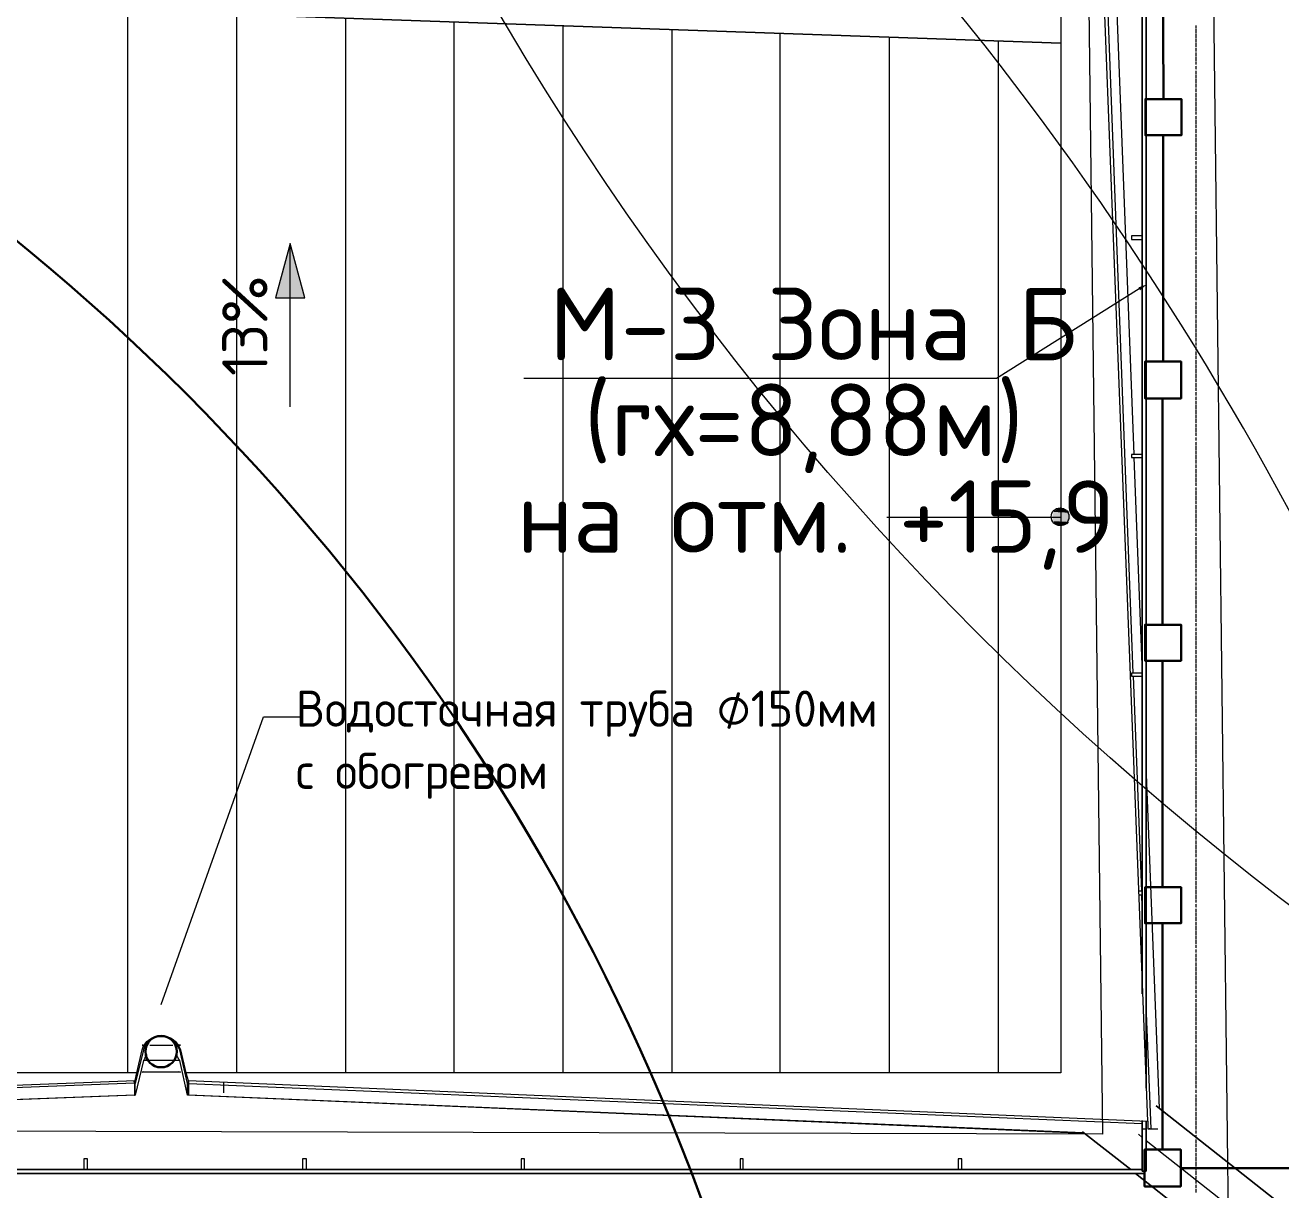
# Model space of a CAD drawing. Header units: millimetres. Extents: x -42533 to 645315, y 3457 to 82611.
# Drawn here: x 575676 to 582604, y 25110 to 31539 of the extents above; entities that cross this region are included whole.
import ezdxf

# ---------------------------------------------------------------- set-up
doc = ezdxf.new("R2010")
doc.units = ezdxf.units.MM
for name, color, linetype, true_color in [('PDF _!ЭОМ.Молниезащита', 7, 'Continuous', 0x954a95), ('PDF _Аннотация', 7, 'Continuous', 0xbababa), ('PDF _Антураж', 7, 'Continuous', 0xbababa), ('PDF _Крыша штриховка', 7, 'Continuous', 0xbababa), ('PDF _Обобщенные модели', 7, 'Continuous', 0xbababa), ('PDF _Ограждение', 7, 'Continuous', 0xbababa), ('PDF _Оси', 7, 'Continuous', 0xbababa), ('PDF _Отметки', 7, 'Continuous', 0xbababa), ('PDF _Размеры', 7, 'Continuous', 0xbababa)]:
    doc.layers.add(name, color=color, linetype=linetype, true_color=true_color)
doc.layers.add('PDF _Линии', color=7, linetype='Continuous')
doc.layers.add('PDF _Текст', color=7, linetype='Continuous')
doc.styles.add('PDF GOST Common', font='GOST_Common.ttf')
doc.styles.add('PDF ISOCPEUR', font='isocpeur.ttf')

msp = doc.modelspace()

# ---------------------------------------------------------------- linework, layer by layer
at = {"layer": 'PDF _!ЭОМ.Молниезащита', "color": 5, "lineweight": 30}
for points in [[(581956.3, 31130.5), (581951.6, 32287.6)], [(581954.2, 29682), (581954.2, 30681.5), (581954.2, 30931.4), (581856.8, 30931.4), (581856.8, 31130.5), (582055.9, 31130.5), (582055.9, 30931.4), (581954.2, 30931.4)], [(581952.1, 28229.3), (581952.1, 29228.8), (581952.1, 29478.7), (581854.7, 29478.7), (581854.7, 29682), (582053.8, 29682), (582053.8, 29478.7), (581952.1, 29478.7)], [(581952.1, 26780.8), (581952.1, 27780.3), (581952.1, 28030.2), (581854.7, 28030.2), (581854.7, 28229.3), (582053.8, 28229.3), (582053.8, 28030.2), (581952.1, 28030.2)], [(581952.1, 25332.3), (581952.1, 26331.8), (581952.1, 26581.7), (581854.7, 26581.7), (581854.7, 26780.8), (582053.8, 26780.8), (582053.8, 26581.7), (581952.1, 26581.7)], [(583301.1, 25230.6), (582301.5, 25230.6), (582051.6, 25230.6), (582051.6, 25129), (581852.6, 25129), (581852.6, 25332.3), (582051.6, 25332.3), (582051.6, 25230.6)]]:
    msp.add_lwpolyline(points, dxfattribs=at)
at = {"layer": 'PDF _!ЭОМ.Молниезащита', "lineweight": 5}
msp.add_lwpolyline([(581823.3, 30083.3), (581035.6, 29587.8), (578426.6, 29587.8)], dxfattribs=at)
at = {"layer": 'PDF _!ЭОМ.Молниезащита', "lineweight": 13}
msp.add_circle((592805, 40061.1), 16795.3, dxfattribs=at)
at = {"layer": 'PDF _!ЭОМ.Молниезащита', "color": 116, "lineweight": 30, "true_color": 0x136734}
for centre, radius in [((592805, 40061.1), 12322.7), ((567904.4, 20845.7), 12246.5)]:
    msp.add_circle(centre, radius, dxfattribs=at)
at = {"layer": 'PDF _!ЭОМ.Молниезащита', "lineweight": 13}
for centre, radius, start, end in [((567008.4, 20453.1), 17757.8, 299.14304, 50.43064), ((591445.4, 22129.1), 9036.1, 344.77295, 295.66956)]:
    msp.add_arc(centre, radius, start, end, dxfattribs=at)
at = {"layer": 'PDF _!ЭОМ.Молниезащита', "transparency": 33554559}
msp.add_solid([(581819.1, 30091.8), (581865.7, 30108.7), (581827.6, 30074.9)], dxfattribs=at)
at = {"layer": 'PDF _Аннотация', "color": 8, "lineweight": 9}
msp.add_lwpolyline([(576427.1, 26132.8), (576990.4, 27721), (577189.5, 27721)], dxfattribs=at)
at = {"layer": 'PDF _Антураж', "color": 8, "lineweight": 18}
for points in [[(581789.1, 27962.4), (581602.7, 32871.2), (581645.1, 32871.2)], [(581653.5, 32807.7), (581793.3, 29169.5)], [(581793.3, 29152.6), (581839.9, 27962.4)], [(581789.1, 27945.5), (581835.6, 26759.6)], [(581839.9, 27945.5), (581839.9, 27924.3)], [(581861.1, 27403.4), (581933.1, 25561)], [(581835.6, 26738.4), (581839.9, 26611.4)], [(581861.1, 26086.2), (581886.5, 25446.6), (581924.6, 25446.6)], [(576571.1, 25696.5), (576528.8, 25882.9), (576520.3, 25899.8), (576511.8, 25916.8), (576499.1, 25929.5), (576482.2, 25942.2), (576465.2, 25950.6), (576448.3, 25954.9), (576427.1, 25954.9), (576410.2, 25954.9), (576389, 25950.6), (576372, 25942.2), (576355.1, 25929.5), (576342.4, 25916.8), (576333.9, 25899.8), (576329.7, 25882.9), (576283.1, 25696.5)], [(576346.6, 25857.5), (576338.2, 25844.8), (576333.9, 25832.1), (576329.7, 25823.6)], [(576528.8, 25823.6), (576524.5, 25832.1), (576516, 25844.8), (576507.6, 25857.5)], [(581518, 25421.2), (576571.1, 25633), (576528.8, 25823.6), (576329.7, 25823.6), (576283.1, 25633), (568041.1, 25315.3), (559807.6, 25633), (559761, 25823.6), (559561.9, 25823.6), (559506.9, 25599.1), (554674.4, 25421.2)], [(576274.6, 25713.5), (576278.9, 25700.8)], [(576283.1, 25637.2), (576283.1, 25696.5), (576278.9, 25696.5), (576283.1, 25713.5)], [(576575.3, 25713.5), (576575.3, 25696.5), (576575.3, 25633), (576571.1, 25633)], [(576579.6, 25696.5), (576579.6, 25713.5)], [(576770.2, 25705), (576770.2, 25645.7)], [(568041.1, 25395.8), (568045.3, 25395.8), (568045.3, 25383.1), (576278.9, 25700.8), (576278.9, 25633), (568045.3, 25319.6)], [(576278.9, 25696.5), (576278.9, 25633), (576283.1, 25633)], [(576571.1, 25637.2), (576571.1, 25696.5), (576575.3, 25696.5)], [(581513.8, 25425.5), (576579.6, 25633), (576579.6, 25696.5), (581839.9, 25476.3)], [(581869.5, 25489), (581869.5, 25446.6), (581886.5, 25446.6)], [(581869.5, 25446.6), (581873.8, 25446.6), (581882.2, 25446.6), (581878, 25446.6), (581882.2, 25446.6), (581920.3, 25446.6)]]:
    msp.add_lwpolyline(points, dxfattribs=at)
msp.add_lwpolyline([(573979.1, 31435.4), (575537.7, 31643), (581390.9, 31439.7), (575537.7, 31643)], close=True, dxfattribs=at)
msp.add_lwpolyline([(576291.6, 25755.8), (576321.2, 25882.9, -0.739299), (576533, 25882.9), (576562.6, 25755.8)], format="xyb", dxfattribs=at)
at = {"layer": 'PDF _Крыша штриховка', "color": 8, "lineweight": 9}
for points in [[(576240.7, 31617.5), (576240.7, 25755.8)], [(576842.2, 31596.4), (576842.2, 25755.8)], [(577443.6, 31575.2), (577443.6, 25755.8)], [(578040.8, 31554), (578040.8, 25755.8)], [(578642.2, 31537.1), (578642.2, 25755.8)], [(579243.6, 31515.9), (579243.6, 25755.8)], [(579840.8, 31494.7), (579840.8, 25755.8)], [(580442.2, 31473.5), (580442.2, 25755.8)], [(581043.6, 31452.4), (581043.6, 25755.8)], [(576084, 25628.8), (576084, 25624.5)], [(576685.5, 25628.8), (576685.5, 25628.8)], [(577286.9, 25603.3), (577286.9, 25603.3)], [(577884.1, 25577.9), (577884.1, 25577.9)], [(578485.5, 25552.5), (578485.5, 25552.5)], [(579086.9, 25527.1), (579086.9, 25527.1)], [(579684.1, 25501.7), (579684.1, 25501.7)], [(580285.5, 25476.3), (580285.5, 25476.3)], [(580886.9, 25450.9), (580886.9, 25450.9)], [(581484.1, 25425.5), (581484.1, 25425.5)]]:
    msp.add_lwpolyline(points, dxfattribs=at)
at = {"layer": 'PDF _Линии', "color": 8, "lineweight": 9}
for points in [[(581530.7, 32858.5), (581619.6, 25417), (554538.8, 25489), (554538.8, 32858.5), (561298.4, 32858.5), (561298.4, 55496.4), (574597.4, 55496.4), (574597.4, 32858.5), (581496.8, 32858.5)], [(553827.3, 24730.9), (582318.5, 24654.6), (582229.5, 32125.8), (589577.9, 32125.8), (589577.9, 54975.5), (598506, 54975.5), (598785.5, 20686.1), (592369, 20686.1), (592432.5, 12524.6), (585626.3, 12571.2), (585592.4, 14451.7), (550752.4, 14451.7), (550752.4, 12478), (543802.2, 12478), (543764.1, 20783.5), (537415.3, 20800.5), (537356, 32655.2)]]:
    msp.add_lwpolyline(points, dxfattribs=at)
for points in [[(576562.6, 25755.8), (576575.3, 25713.5), (581869.5, 25489), (581581.5, 32922), (582157.5, 33087.2), (582166, 33125.3), (581390.9, 33125.3), (581390.9, 25755.8)], [(559790.7, 25755.8), (559803.4, 25713.5), (568041.1, 25395.8), (576283.1, 25713.5), (576291.6, 25755.8)]]:
    msp.add_lwpolyline(points, close=True, dxfattribs=at)
at = {"layer": 'PDF _Линии', "color": 8, "lineweight": 30}
msp.add_circle((576426.2, 25873.3), 86.8, dxfattribs=at)
at = {"layer": 'PDF _Обобщенные модели', "color": 8, "lineweight": 18}
for points in [[(576329.7, 25904.1), (576325.5, 25908.3), (576321.2, 25908.3), (576333.9, 25908.3)], [(576363.6, 25908.3), (576427.1, 25908.3), (576490.6, 25908.3)], [(576520.3, 25908.3), (576533, 25908.3), (576524.5, 25908.3)], [(576524.5, 25827.8), (576524.5, 25823.6)], [(576520.3, 25764.3), (576533, 25760.1), (576427.1, 25760.1), (576321.2, 25760.1), (576329.7, 25764.3)]]:
    msp.add_lwpolyline(points, dxfattribs=at)
at = {"layer": 'PDF _Ограждение', "color": 8, "lineweight": 9}
for points in [[(581839.9, 32604.4), (581839.9, 26192.1), (581839.9, 32604.4), (581856.8, 32604.4)], [(581861.1, 32595.9), (581861.1, 25671.1)], [(581780.6, 30355.4), (581822.9, 30355.4), (581839.9, 30355.4), (581839.9, 30376.6), (581822.9, 30376.6), (581780.6, 30376.6)], [(581780.6, 29152.6), (581822.9, 29152.6), (581839.9, 29152.6), (581839.9, 29169.5), (581822.9, 29169.5), (581780.6, 29169.5)], [(581780.6, 27945.5), (581822.9, 27945.5), (581839.9, 27945.5), (581839.9, 27962.4), (581822.9, 27962.4), (581780.6, 27962.4)], [(581776.3, 25222.2), (581509.5, 25429.7)], [(581839.9, 25493.2), (581839.9, 25446.6)], [(581839.9, 25446.6), (581861.1, 25446.6), (581861.1, 25213.7), (581839.9, 25213.7)], [(581861.1, 25489), (581861.1, 25446.6)], [(581852.6, 25201), (554293.2, 25201), (554293.2, 25222.2), (581839.9, 25222.2), (554293.2, 25222.2), (554293.2, 25201), (581852.6, 25201), (581852.6, 25213.7)], [(575999.3, 25281.5), (575999.3, 25243.3), (575999.3, 25222.2), (576020.5, 25222.2), (576020.5, 25243.3), (576020.5, 25281.5)], [(577206.4, 25281.5), (577206.4, 25243.3), (577206.4, 25222.2), (577227.6, 25222.2), (577227.6, 25243.3), (577227.6, 25281.5)], [(578413.5, 25281.5), (578413.5, 25243.3), (578413.5, 25222.2), (578430.4, 25222.2), (578430.4, 25243.3), (578430.4, 25281.5)], [(579620.6, 25281.5), (579620.6, 25243.3), (579620.6, 25222.2), (579637.5, 25222.2), (579637.5, 25243.3), (579637.5, 25281.5)], [(580823.4, 25281.5), (580823.4, 25243.3), (580823.4, 25222.2), (580844.6, 25222.2), (580844.6, 25243.3), (580844.6, 25281.5)]]:
    msp.add_lwpolyline(points, close=True, dxfattribs=at)
for points in [[(581822.9, 26738.4), (581839.9, 26738.4), (581839.9, 26759.6), (581822.9, 26759.6), (581818.7, 26759.6)], [(589205.1, 19817.9), (581916.1, 25573.7), (589205.1, 19817.9), (589145.9, 19741.6)], [(581839.9, 25446.6), (581839.9, 25213.7), (581861.1, 25213.7), (581861.1, 25446.6)], [(581818.7, 25417), (581839.9, 25400)], [(581861.1, 25383.1), (588879, 19843.3)], [(588586.8, 19843.3), (581801.8, 25201), (588591, 19843.3)]]:
    msp.add_lwpolyline(points, dxfattribs=at)
at = {"layer": 'PDF _Оси', "color": 8, "lineweight": 9}
for points in [[(582136.4, 31520.1), (582136.4, 31537.1)], [(582136.4, 31494.7), (582136.4, 31515.9)], [(582136.4, 31469.3), (582136.4, 31490.5)], [(582136.4, 31443.9), (582136.4, 31465.1)], [(582136.4, 31418.5), (582136.4, 31439.7)], [(582136.4, 31393.1), (582136.4, 31414.2)], [(582136.4, 31367.7), (582136.4, 31388.8)], [(582136.4, 31342.2), (582136.4, 31363.4)], [(582136.4, 31321.1), (582136.4, 31338)], [(582136.4, 31316.8), (582136.4, 31316.8)], [(582136.4, 31295.7), (582136.4, 31312.6)], [(582136.4, 31291.4), (582136.4, 31291.4)], [(582136.4, 31270.2), (582136.4, 31287.2)], [(582136.4, 31244.8), (582136.4, 31266)], [(582136.4, 31219.4), (582136.4, 31240.6)], [(582136.4, 31194), (582136.4, 31215.2)], [(582136.4, 31168.6), (582136.4, 31189.8)], [(582136.4, 31143.2), (582136.4, 31164.4)], [(582136.4, 31117.8), (582136.4, 31138.9)], [(582136.4, 31092.4), (582136.4, 31113.5)], [(582136.4, 31066.9), (582136.4, 31088.1)], [(582136.4, 31045.8), (582136.4, 31062.7)], [(582136.4, 31041.5), (582136.4, 31041.5)], [(582136.4, 31020.4), (582136.4, 31037.3)], [(582136.4, 30994.9), (582136.4, 31016.1)], [(582136.4, 30969.5), (582136.4, 30990.7)], [(582136.4, 30944.1), (582136.4, 30965.3)], [(582136.4, 30918.7), (582136.4, 30939.9)], [(582136.4, 30893.3), (582136.4, 30914.5)], [(582136.4, 30867.9), (582136.4, 30889.1)], [(582136.4, 30842.5), (582136.4, 30863.6)], [(582136.4, 30817.1), (582136.4, 30838.2)], [(582136.4, 30795.9), (582136.4, 30812.8)], [(582136.4, 30791.6), (582136.4, 30791.6)], [(582136.4, 30770.5), (582136.4, 30787.4)], [(582136.4, 30766.2), (582136.4, 30766.2)], [(582136.4, 30745.1), (582136.4, 30762)], [(582136.4, 30719.6), (582136.4, 30740.8)], [(582136.4, 30694.2), (582136.4, 30715.4)], [(582136.4, 30668.8), (582136.4, 30690)], [(582136.4, 30643.4), (582136.4, 30664.6)], [(582136.4, 30618), (582136.4, 30639.2)], [(582136.4, 30592.6), (582136.4, 30613.8)], [(582136.4, 30567.2), (582136.4, 30588.3)], [(582136.4, 30546), (582136.4, 30562.9)], [(582136.4, 30541.8), (582136.4, 30541.8)], [(582136.4, 30520.6), (582136.4, 30537.5)], [(582136.4, 30516.3), (582136.4, 30516.3)], [(582136.4, 30495.2), (582136.4, 30512.1)], [(582136.4, 30469.8), (582136.4, 30490.9)], [(582136.4, 30444.3), (582136.4, 30465.5)], [(582136.4, 30418.9), (582136.4, 30440.1)], [(582136.4, 30393.5), (582136.4, 30414.7)], [(582136.4, 30368.1), (582136.4, 30389.3)], [(582136.4, 30342.7), (582136.4, 30363.9)], [(582136.4, 30317.3), (582136.4, 30338.5)], [(582136.4, 30296.1), (582136.4, 30313.1)], [(582136.4, 30291.9), (582136.4, 30291.9)], [(582136.4, 30270.7), (582136.4, 30287.6)], [(582136.4, 30266.5), (582136.4, 30266.5)], [(582136.4, 30245.3), (582136.4, 30262.2)], [(582136.4, 30219.9), (582136.4, 30241.1)], [(582136.4, 30194.5), (582136.4, 30215.6)], [(582136.4, 30169.1), (582136.4, 30190.2)], [(582136.4, 30143.6), (582136.4, 30164.8)], [(582136.4, 30118.2), (582136.4, 30139.4)], [(582136.4, 30092.8), (582136.4, 30114)], [(582136.4, 30067.4), (582136.4, 30088.6)], [(582136.4, 30042), (582136.4, 30063.2)], [(582136.4, 30020.8), (582136.4, 30037.8)], [(582136.4, 30016.6), (582136.4, 30016.6)], [(582136.4, 29995.4), (582136.4, 30012.3)], [(582136.4, 29970), (582136.4, 29991.2)], [(582136.4, 29944.6), (582136.4, 29965.8)], [(582136.4, 29919.2), (582136.4, 29940.3)], [(582136.4, 29893.8), (582136.4, 29914.9)], [(582136.4, 29868.3), (582136.4, 29889.5)], [(582136.4, 29842.9), (582136.4, 29864.1)], [(582136.4, 29817.5), (582136.4, 29838.7)], [(582136.4, 29792.1), (582136.4, 29813.3)], [(582136.4, 29770.9), (582136.4, 29787.9)], [(582136.4, 29766.7), (582136.4, 29766.7)], [(582136.4, 29745.5), (582136.4, 29762.5)], [(582136.4, 29741.3), (582136.4, 29741.3)], [(582136.4, 29720.1), (582136.4, 29737)], [(582136.4, 29694.7), (582136.4, 29715.9)], [(582136.4, 29669.3), (582136.4, 29690.5)], [(582136.4, 29643.9), (582136.4, 29665)], [(582136.4, 29618.5), (582136.4, 29639.6)], [(582136.4, 29593), (582136.4, 29614.2)], [(582136.4, 29567.6), (582136.4, 29588.8)], [(582136.4, 29542.2), (582136.4, 29563.4)], [(582136.4, 29521), (582136.4, 29538)], [(582136.4, 29516.8), (582136.4, 29516.8)], [(582136.4, 29495.6), (582136.4, 29512.6)], [(582136.4, 29491.4), (582136.4, 29491.4)], [(582136.4, 29470.2), (582136.4, 29487.2)], [(582136.4, 29444.8), (582136.4, 29466)], [(582136.4, 29419.4), (582136.4, 29440.6)], [(582136.4, 29394), (582136.4, 29415.2)], [(582136.4, 29368.6), (582136.4, 29389.7)], [(582136.4, 29343.2), (582136.4, 29364.3)], [(582136.4, 29317.7), (582136.4, 29338.9)], [(582136.4, 29292.3), (582136.4, 29313.5)], [(582136.4, 29271.2), (582136.4, 29288.1)], [(582136.4, 29266.9), (582136.4, 29266.9)], [(582136.4, 29245.7), (582136.4, 29262.7)], [(582136.4, 29241.5), (582136.4, 29241.5)], [(582136.4, 29220.3), (582136.4, 29237.3)], [(582136.4, 29194.9), (582136.4, 29216.1)], [(582136.4, 29169.5), (582136.4, 29190.7)], [(582136.4, 29144.1), (582136.4, 29165.3)], [(582136.4, 29118.7), (582136.4, 29139.9)], [(582136.4, 29093.3), (582136.4, 29114.4)], [(582136.4, 29067.9), (582136.4, 29089)], [(582136.4, 29042.4), (582136.4, 29063.6)], [(582136.4, 29017), (582136.4, 29038.2)], [(582136.4, 28995.9), (582136.4, 29012.8)], [(582136.4, 28991.6), (582136.4, 28991.6)], [(582136.4, 28970.4), (582136.4, 28987.4)], [(582136.4, 28945), (582136.4, 28966.2)], [(582136.4, 28919.6), (582136.4, 28940.8)], [(582136.4, 28894.2), (582136.4, 28915.4)], [(582136.4, 28868.8), (582136.4, 28890)], [(582136.4, 28843.4), (582136.4, 28864.6)], [(582136.4, 28818), (582136.4, 28839.2)], [(582136.4, 28792.6), (582136.4, 28813.7)], [(582136.4, 28767.2), (582136.4, 28788.3)], [(582136.4, 28746), (582136.4, 28762.9)], [(582136.4, 28741.7), (582136.4, 28741.7)], [(582136.4, 28720.6), (582136.4, 28737.5)], [(582136.4, 28716.3), (582136.4, 28716.3)], [(582136.4, 28695.1), (582136.4, 28712.1)], [(582136.4, 28669.7), (582136.4, 28690.9)], [(582136.4, 28644.3), (582136.4, 28665.5)], [(582136.4, 28618.9), (582136.4, 28640.1)], [(582136.4, 28593.5), (582136.4, 28614.7)], [(582136.4, 28568.1), (582136.4, 28589.3)], [(582136.4, 28542.7), (582136.4, 28563.9)], [(582136.4, 28517.3), (582136.4, 28538.4)], [(582136.4, 28496.1), (582136.4, 28513)], [(582136.4, 28491.9), (582136.4, 28491.9)], [(582136.4, 28470.7), (582136.4, 28487.6)], [(582136.4, 28466.4), (582136.4, 28466.4)], [(582136.4, 28445.3), (582136.4, 28462.2)], [(582136.4, 28419.9), (582136.4, 28441)], [(582136.4, 28394.4), (582136.4, 28415.6)], [(582136.4, 28369), (582136.4, 28390.2)], [(582136.4, 28343.6), (582136.4, 28364.8)], [(582136.4, 28318.2), (582136.4, 28339.4)], [(582136.4, 28292.8), (582136.4, 28314)], [(582136.4, 28267.4), (582136.4, 28288.6)], [(582136.4, 28246.2), (582136.4, 28263.1)], [(582136.4, 28242), (582136.4, 28242)], [(582136.4, 28220.8), (582136.4, 28237.7)], [(582136.4, 28216.6), (582136.4, 28216.6)], [(582136.4, 28195.4), (582136.4, 28212.3)], [(582136.4, 28170), (582136.4, 28191.1)], [(582136.4, 28144.6), (582136.4, 28165.7)], [(582136.4, 28119.1), (582136.4, 28140.3)], [(582136.4, 28093.7), (582136.4, 28114.9)], [(582136.4, 28068.3), (582136.4, 28089.5)], [(582136.4, 28042.9), (582136.4, 28064.1)], [(582136.4, 28017.5), (582136.4, 28038.7)], [(582136.4, 27992.1), (582136.4, 28013.3)], [(582136.4, 27970.9), (582136.4, 27987.8)], [(582136.4, 27966.7), (582136.4, 27966.7)], [(582136.4, 27945.5), (582136.4, 27962.4)], [(582136.4, 27920.1), (582136.4, 27941.3)], [(582136.4, 27894.7), (582136.4, 27915.8)], [(582136.4, 27869.3), (582136.4, 27890.4)], [(582136.4, 27843.8), (582136.4, 27865)], [(582136.4, 27818.4), (582136.4, 27839.6)], [(582136.4, 27793), (582136.4, 27814.2)], [(582136.4, 27767.6), (582136.4, 27788.8)], [(582136.4, 27742.2), (582136.4, 27763.4)], [(582136.4, 27721), (582136.4, 27738)], [(582136.4, 27716.8), (582136.4, 27716.8)], [(582136.4, 27695.6), (582136.4, 27712.5)], [(582136.4, 27691.4), (582136.4, 27691.4)], [(582136.4, 27670.2), (582136.4, 27687.1)], [(582136.4, 27644.8), (582136.4, 27666)], [(582136.4, 27619.4), (582136.4, 27640.5)], [(582136.4, 27594), (582136.4, 27615.1)], [(582136.4, 27568.5), (582136.4, 27589.7)], [(582136.4, 27543.1), (582136.4, 27564.3)], [(582136.4, 27517.7), (582136.4, 27538.9)], [(582136.4, 27492.3), (582136.4, 27513.5)], [(582136.4, 27471.1), (582136.4, 27488.1)], [(582136.4, 27466.9), (582136.4, 27466.9)], [(582136.4, 27445.7), (582136.4, 27462.7)], [(582136.4, 27441.5), (582136.4, 27441.5)], [(582136.4, 27420.3), (582136.4, 27437.3)], [(582136.4, 27394.9), (582136.4, 27416.1)], [(582136.4, 27369.5), (582136.4, 27390.7)], [(582136.4, 27344.1), (582136.4, 27365.3)], [(582136.4, 27318.7), (582136.4, 27339.8)], [(582136.4, 27293.2), (582136.4, 27314.4)], [(582136.4, 27267.8), (582136.4, 27289)], [(582136.4, 27242.4), (582136.4, 27263.6)], [(582136.4, 27221.2), (582136.4, 27238.2)], [(582136.4, 27217), (582136.4, 27217)], [(582136.4, 27195.8), (582136.4, 27212.8)], [(582136.4, 27191.6), (582136.4, 27191.6)], [(582136.4, 27170.4), (582136.4, 27187.4)], [(582136.4, 27145), (582136.4, 27166.2)], [(582136.4, 27119.6), (582136.4, 27140.8)], [(582136.4, 27094.2), (582136.4, 27115.4)], [(582136.4, 27068.8), (582136.4, 27090)], [(582136.4, 27043.4), (582136.4, 27064.5)], [(582136.4, 27018), (582136.4, 27039.1)], [(582136.4, 26992.5), (582136.4, 27013.7)], [(582136.4, 26967.1), (582136.4, 26988.3)], [(582136.4, 26946), (582136.4, 26962.9)], [(582136.4, 26941.7), (582136.4, 26941.7)], [(582136.4, 26920.5), (582136.4, 26937.5)], [(582136.4, 26895.1), (582136.4, 26916.3)], [(582136.4, 26869.7), (582136.4, 26890.9)], [(582136.4, 26844.3), (582136.4, 26865.5)], [(582136.4, 26818.9), (582136.4, 26840.1)], [(582136.4, 26793.5), (582136.4, 26814.7)], [(582136.4, 26768.1), (582136.4, 26789.2)], [(582136.4, 26742.7), (582136.4, 26763.8)], [(582136.4, 26717.2), (582136.4, 26738.4)], [(582136.4, 26696.1), (582136.4, 26713)], [(582136.4, 26691.8), (582136.4, 26691.8)], [(582136.4, 26670.7), (582136.4, 26687.6)], [(582136.4, 26666.4), (582136.4, 26666.4)], [(582136.4, 26645.2), (582136.4, 26662.2)], [(582136.4, 26619.8), (582136.4, 26641)], [(582136.4, 26594.4), (582136.4, 26615.6)], [(582136.4, 26569), (582136.4, 26590.2)], [(582136.4, 26543.6), (582136.4, 26564.8)], [(582136.4, 26518.2), (582136.4, 26539.4)], [(582136.4, 26492.8), (582136.4, 26513.9)], [(582136.4, 26467.4), (582136.4, 26488.5)], [(582136.4, 26446.2), (582136.4, 26463.1)], [(582136.4, 26441.9), (582136.4, 26441.9)], [(582136.4, 26420.8), (582136.4, 26437.7)], [(582136.4, 26416.5), (582136.4, 26416.5)], [(582136.4, 26395.4), (582136.4, 26412.3)], [(582136.4, 26369.9), (582136.4, 26391.1)], [(582136.4, 26344.5), (582136.4, 26365.7)], [(582136.4, 26319.1), (582136.4, 26340.3)], [(582136.4, 26293.7), (582136.4, 26314.9)], [(582136.4, 26268.3), (582136.4, 26289.5)], [(582136.4, 26242.9), (582136.4, 26264.1)], [(582136.4, 26217.5), (582136.4, 26238.6)], [(582136.4, 26196.3), (582136.4, 26213.2)], [(582136.4, 26192.1), (582136.4, 26192.1)], [(582136.4, 26170.9), (582136.4, 26187.8)], [(582136.4, 26166.6), (582136.4, 26166.6)], [(582136.4, 26145.5), (582136.4, 26162.4)], [(582136.4, 26120.1), (582136.4, 26141.2)], [(582136.4, 26094.6), (582136.4, 26115.8)], [(582136.4, 26069.2), (582136.4, 26090.4)], [(582136.4, 26043.8), (582136.4, 26065)], [(582136.4, 26018.4), (582136.4, 26039.6)], [(582136.4, 25993), (582136.4, 26014.2)], [(582136.4, 25967.6), (582136.4, 25988.8)], [(582136.4, 25942.2), (582136.4, 25963.3)], [(582136.4, 25921), (582136.4, 25937.9)], [(582136.4, 25916.8), (582136.4, 25916.8)], [(582136.4, 25895.6), (582136.4, 25912.5)], [(582136.4, 25870.2), (582136.4, 25891.3)], [(582136.4, 25844.8), (582136.4, 25865.9)], [(582136.4, 25819.3), (582136.4, 25840.5)], [(582136.4, 25793.9), (582136.4, 25815.1)], [(582136.4, 25768.5), (582136.4, 25789.7)], [(582136.4, 25743.1), (582136.4, 25764.3)], [(582136.4, 25717.7), (582136.4, 25738.9)], [(582136.4, 25692.3), (582136.4, 25713.5)], [(582136.4, 25671.1), (582136.4, 25688.1)], [(582136.4, 25666.9), (582136.4, 25666.9)], [(582136.4, 25645.7), (582136.4, 25662.6)], [(582136.4, 25641.5), (582136.4, 25641.5)], [(582136.4, 25620.3), (582136.4, 25637.2)], [(582136.4, 25594.9), (582136.4, 25616.1)], [(582136.4, 25569.5), (582136.4, 25590.6)], [(582136.4, 25544.1), (582136.4, 25565.2)], [(582136.4, 25518.6), (582136.4, 25539.8)], [(582136.4, 25493.2), (582136.4, 25514.4)], [(582136.4, 25467.8), (582136.4, 25489)], [(582136.4, 25442.4), (582136.4, 25463.6)], [(582136.4, 25421.2), (582136.4, 25438.2)], [(582136.4, 25417), (582136.4, 25417)], [(582136.4, 25395.8), (582136.4, 25412.8)], [(582136.4, 25391.6), (582136.4, 25391.6)], [(582136.4, 25370.4), (582136.4, 25387.3)], [(582136.4, 25345), (582136.4, 25366.2)], [(582136.4, 25319.6), (582136.4, 25340.8)], [(582136.4, 25294.2), (582136.4, 25315.3)], [(582136.4, 25268.8), (582136.4, 25289.9)], [(582136.4, 25243.3), (582136.4, 25264.5)], [(582136.4, 25217.9), (582136.4, 25239.1)], [(582136.4, 25192.5), (582136.4, 25213.7)], [(582136.4, 25171.3), (582136.4, 25188.3)], [(582136.4, 25167.1), (582136.4, 25167.1)], [(582136.4, 25145.9), (582136.4, 25162.9)], [(582136.4, 25141.7), (582136.4, 25141.7)], [(582136.4, 25120.5), (582136.4, 25137.5)], [(582136.4, 25095.1), (582136.4, 25116.3)]]:
    msp.add_lwpolyline(points, dxfattribs=at)
at = {"layer": 'PDF _Отметки', "color": 8, "lineweight": 20}
msp.add_lwpolyline([(581390.9, 28822.2), (580429.5, 28822.2)], dxfattribs=at)
at = {"layer": 'PDF _Отметки', "lineweight": 9}
msp.add_circle((581386, 28825.4), 48.7, dxfattribs=at)
at = {"layer": 'PDF _Отметки', "transparency": 33554559}
for points in [[(581348.6, 28843.4), (581441.8, 28839.2), (581344.3, 28839.2)], [(581441.8, 28839.2), (581344.3, 28839.2), (581441.8, 28834.9)], [(581344.3, 28839.2), (581441.8, 28834.9), (581344.3, 28834.9)], [(581441.8, 28834.9), (581344.3, 28834.9), (581441.8, 28826.4)], [(581344.3, 28834.9), (581441.8, 28826.4), (581344.3, 28826.4)], [(581441.8, 28826.4), (581344.3, 28826.4), (581441.8, 28822.2)], [(581344.3, 28826.4), (581441.8, 28822.2), (581344.3, 28822.2)], [(581352.8, 28851.9), (581437.5, 28847.6), (581348.6, 28847.6)], [(581437.5, 28847.6), (581348.6, 28847.6), (581437.5, 28843.4)], [(581348.6, 28847.6), (581437.5, 28843.4), (581348.6, 28843.4)], [(581437.5, 28843.4), (581348.6, 28843.4), (581441.8, 28839.2)], [(581357, 28860.3), (581433.3, 28856.1), (581352.8, 28856.1)], [(581433.3, 28856.1), (581352.8, 28856.1), (581433.3, 28851.9)], [(581352.8, 28856.1), (581433.3, 28851.9), (581352.8, 28851.9)], [(581433.3, 28851.9), (581352.8, 28851.9), (581437.5, 28847.6)], [(581361.3, 28860.3), (581429, 28860.3), (581357, 28860.3)], [(581429, 28860.3), (581357, 28860.3), (581433.3, 28856.1)], [(581365.5, 28864.6), (581424.8, 28860.3), (581361.3, 28860.3)], [(581424.8, 28860.3), (581361.3, 28860.3), (581429, 28860.3)], [(581369.8, 28868.8), (581420.6, 28864.6), (581365.5, 28864.6)], [(581420.6, 28864.6), (581365.5, 28864.6), (581424.8, 28860.3)], [(581374, 28868.8), (581416.3, 28868.8), (581369.8, 28868.8)], [(581416.3, 28868.8), (581369.8, 28868.8), (581420.6, 28864.6)], [(581378.2, 28873), (581412.1, 28868.8), (581374, 28868.8)], [(581412.1, 28868.8), (581374, 28868.8), (581416.3, 28868.8)], [(581382.5, 28873), (581407.9, 28873), (581378.2, 28873)], [(581407.9, 28873), (581378.2, 28873), (581412.1, 28868.8)], [(581386.7, 28873), (581403.6, 28873), (581382.5, 28873)], [(581403.6, 28873), (581382.5, 28873), (581407.9, 28873)], [(581395.2, 28873), (581399.4, 28873), (581386.7, 28873)], [(581399.4, 28873), (581386.7, 28873), (581403.6, 28873)], [(581441.8, 28822.2), (581344.3, 28822.2), (581441.8, 28818)], [(581344.3, 28822.2), (581441.8, 28818), (581344.3, 28818)], [(581441.8, 28818), (581344.3, 28818), (581441.8, 28813.7)], [(581344.3, 28818), (581441.8, 28813.7), (581344.3, 28813.7)], [(581441.8, 28813.7), (581344.3, 28813.7), (581441.8, 28809.5)], [(581344.3, 28813.7), (581441.8, 28809.5), (581344.3, 28809.5)], [(581441.8, 28809.5), (581344.3, 28809.5), (581437.5, 28805.3)], [(581344.3, 28809.5), (581437.5, 28805.3), (581348.6, 28805.3)], [(581437.5, 28805.3), (581348.6, 28805.3), (581437.5, 28801)], [(581348.6, 28805.3), (581437.5, 28801), (581348.6, 28801)], [(581437.5, 28801), (581348.6, 28801), (581433.3, 28796.8)], [(581348.6, 28801), (581433.3, 28796.8), (581352.8, 28796.8)], [(581433.3, 28796.8), (581352.8, 28796.8), (581433.3, 28792.6)], [(581352.8, 28796.8), (581433.3, 28792.6), (581352.8, 28792.6)], [(581433.3, 28792.6), (581352.8, 28792.6), (581429, 28788.3)], [(581352.8, 28792.6), (581429, 28788.3), (581357, 28788.3)], [(581429, 28788.3), (581357, 28788.3), (581424.8, 28784.1)], [(581357, 28788.3), (581424.8, 28784.1), (581361.3, 28784.1)], [(581424.8, 28784.1), (581361.3, 28784.1), (581420.6, 28784.1)], [(581361.3, 28784.1), (581420.6, 28784.1), (581365.5, 28784.1)], [(581420.6, 28784.1), (581365.5, 28784.1), (581416.3, 28779.9)], [(581365.5, 28784.1), (581416.3, 28779.9), (581369.8, 28779.9)], [(581416.3, 28779.9), (581369.8, 28779.9), (581412.1, 28779.9)], [(581369.8, 28779.9), (581412.1, 28779.9), (581374, 28779.9)], [(581412.1, 28779.9), (581374, 28779.9), (581407.9, 28775.6)], [(581374, 28779.9), (581407.9, 28775.6), (581378.2, 28775.6)], [(581407.9, 28775.6), (581378.2, 28775.6), (581403.6, 28775.6)], [(581378.2, 28775.6), (581403.6, 28775.6), (581382.5, 28775.6)], [(581382.5, 28775.6), (581386.7, 28775.6), (581399.4, 28775.6)], [(581382.5, 28775.6), (581403.6, 28775.6), (581399.4, 28775.6)], [(581386.7, 28775.6), (581399.4, 28775.6), (581395.2, 28775.6)]]:
    msp.add_solid(points, dxfattribs=at)
at = {"layer": 'PDF _Размеры', "lineweight": 9}
msp.add_lwpolyline([(577138.6, 30334.2), (577058.2, 30033.5), (577219.1, 30033.5)], close=True, dxfattribs=at)
at = {"layer": 'PDF _Размеры', "lineweight": 20}
msp.add_lwpolyline([(577138.6, 29432.1), (577138.6, 30334.2)], dxfattribs=at)
at = {"layer": 'PDF _Размеры', "transparency": 33554559}
msp.add_solid([(577138.6, 30334.2), (577219.1, 30033.5), (577058.2, 30033.5)], dxfattribs=at)

# ---------------------------------------------------------------- texts
at = {"layer": 'PDF _Текст', "color": 7, "insert": (576888.2, 29602.6), "char_height": 250.03, "attachment_point": 4, "rotation": 90, "style": 'PDF GOST Common'}
msp.add_mtext('13%', dxfattribs=at)
at = {"layer": 'PDF _Текст', "color": 7, "attachment_point": 4}
for s, insert, char_height, style in [('М-3 Зона Б', (578567.7, 29889.4), 400.05, 'PDF ISOCPEUR'), ('(rх=8,88м)', (578758.3, 29313.4), 400.05, 'PDF ISOCPEUR'), ('на отм. +15,9', (578389.8, 28779.7), 400.051, 'PDF ISOCPEUR'), ('Водосточная труба ⌀150мм', (577169.6, 27738.8), 200.023, 'PDF GOST Common'), ('с обогревом', (577169.6, 27395.7), 200.023, 'PDF GOST Common')]:
    msp.add_mtext(s, dxfattribs=dict(at, insert=insert, char_height=char_height, style=style))

doc.saveas('drawing.dxf')
